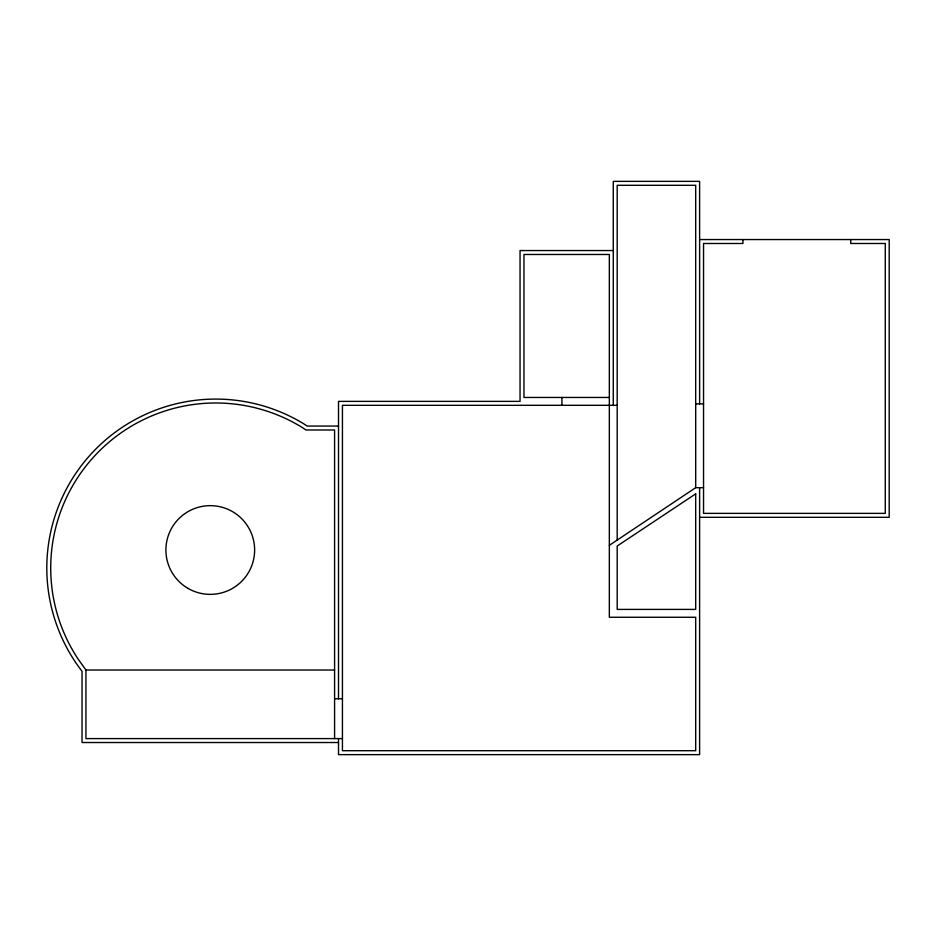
<?xml version="1.0" encoding="UTF-8"?>
<svg xmlns="http://www.w3.org/2000/svg" width="936" height="936" viewBox="0 0 936 936"><rect width="100%" height="100%" fill="white"/><g stroke="black" fill="none" stroke-linecap="round" stroke-linejoin="round"><path stroke-width="1.4" d="M609.336 545.325L695.694 487.679L703.544 487.679M699.613 239.557L889.2 239.557L889.2 517.304L699.613 517.304M613.267 250.555L520.042 250.555L520.042 401.38L338.516 401.38L338.516 698.771M609.336 397.461L523.973 397.461L523.973 254.475L609.336 254.475L609.336 617.257L695.694 617.257L695.694 750.707L342.436 750.707L342.436 405.311L617.187 405.311M695.694 403.884L703.544 403.884M338.516 426.055L307.148 426.055L303.767 423.821A168.948 168.948 0 0 0 82.029 671.287L82.029 742.517L338.516 742.517M334.585 738.598L334.585 429.987L305.967 429.987L301.72 427.167A165.017 165.017 0 0 0 78.121 659.084L85.948 670.024L334.585 670.024M334.585 698.771L342.436 698.771M342.436 738.598L85.948 738.598L85.948 670.024M850.719 239.557L850.719 243.489L885.28 243.489L885.28 513.373L703.544 513.373L703.544 243.489L742.938 243.489L742.938 239.557M699.613 403.884L699.613 181.362L613.267 181.362L613.267 405.311M699.613 487.679L699.613 754.638L338.516 754.638L338.516 738.598M695.694 487.679L695.694 185.293L617.187 185.293L617.187 540.084M561.928 397.461L561.928 405.311M695.694 493.857L617.187 546.016L617.187 609.406L695.694 609.406L695.694 493.857M188.089 588.428A44.366 44.366 0 0 0 254.627 550.005A44.366 44.366 0 0 0 188.089 511.582A44.366 44.366 0 0 0 188.089 588.428"/></g></svg>
